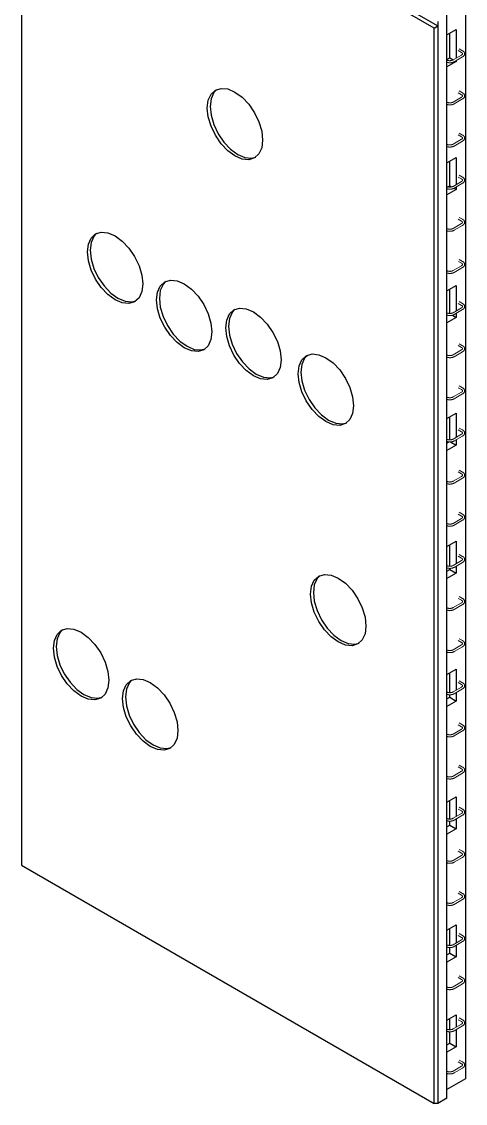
# Model space of a CAD drawing. Header units: millimetres. Extents: x 7271 to 21997, y -3310 to 18539.
# Drawn here: x 16699 to 18401, y -3310 to 834 of the extents above; entities that cross this region are included whole.
import ezdxf

# ---------------------------------------------------------------- set-up
doc = ezdxf.new("R2010")
doc.units = ezdxf.units.MM
doc.layers.add('A-WALL', color=113, linetype='Continuous', lineweight=25)
doc.layers.add('S-RBAR', color=171, linetype='Continuous', lineweight=18)

# ---------------------------------------------------------------- blocks, each defined once
blk = doc.blocks.new('Rebar Bar - Part 4095212119-431004-3D Ortho')
at = {"layer": 'S-RBAR'}
for p, q in [((-14693, 4112.1), (-14680.3, 4104.7)), ((-14676.3, 4111.6), (-14689, 4119))]:
    blk.add_line(p, q, dxfattribs=at)
blk = doc.blocks.new('Rebar Bar - Part 2227165887-431004-3D Ortho')
at = {"layer": 'S-RBAR'}
for points in [[(-14680.3, 4095.3, 0), (-14679.9, 4095.6, 0), (-14679.5, 4095.8, 0), (-14679.1, 4096.1, 0), (-14678.7, 4096.4, 0), (-14678.4, 4096.6, 0), (-14678.1, 4096.9, 0), (-14677.8, 4097.2, 0), (-14677.6, 4097.4, 0), (-14677.4, 4097.7, 0), (-14677.2, 4098, 0), (-14677, 4098.2, 0), (-14676.9, 4098.4, 0), (-14676.8, 4098.7, 0), (-14676.7, 4098.9, 0), (-14676.6, 4099.1, 0), (-14676.5, 4099.3, 0), (-14676.5, 4099.5, 0), (-14676.5, 4099.7, 0), (-14676.4, 4099.9, 0), (-14676.4, 4100.1, 0), (-14676.4, 4100.2, 0), (-14676.5, 4100.4, 0), (-14676.5, 4100.6, 0), (-14676.6, 4100.8, 0), (-14676.6, 4101, 0), (-14676.7, 4101.3, 0), (-14676.8, 4101.5, 0), (-14677, 4101.7, 0), (-14677.1, 4102, 0), (-14677.3, 4102.2, 0), (-14677.5, 4102.5, 0), (-14677.8, 4102.7, 0), (-14678, 4103, 0), (-14678.3, 4103.3, 0), (-14678.6, 4103.6, 0), (-14679, 4103.8, 0), (-14679.3, 4104.1, 0), (-14679.7, 4104.4, 0), (-14680.2, 4104.6, 0), (-14680.3, 4104.7, 0)], [(-14676.3, 4088.4, 0), (-14675.6, 4088.8, 0), (-14675, 4089.2, 0), (-14674.3, 4089.6, 0), (-14673.7, 4090.1, 0), (-14673.1, 4090.6, 0), (-14672.6, 4091.1, 0), (-14672, 4091.6, 0), (-14671.5, 4092.2, 0), (-14671.1, 4092.8, 0), (-14670.6, 4093.4, 0), (-14670.2, 4094, 0), (-14669.9, 4094.6, 0), (-14669.5, 4095.3, 0), (-14669.2, 4095.9, 0), (-14669, 4096.6, 0), (-14668.8, 4097.3, 0), (-14668.6, 4098.1, 0), (-14668.5, 4098.8, 0), (-14668.4, 4099.5, 0), (-14668.4, 4100.3, 0), (-14668.5, 4101, 0), (-14668.6, 4101.7, 0), (-14668.7, 4102.5, 0), (-14668.9, 4103.2, 0), (-14669.2, 4103.9, 0), (-14669.4, 4104.5, 0), (-14669.8, 4105.2, 0), (-14670.1, 4105.8, 0), (-14670.5, 4106.5, 0), (-14670.9, 4107.1, 0), (-14671.4, 4107.6, 0), (-14671.9, 4108.2, 0), (-14672.4, 4108.7, 0), (-14673, 4109.3, 0), (-14673.6, 4109.7, 0), (-14674.2, 4110.2, 0), (-14674.8, 4110.7, 0), (-14675.4, 4111.1, 0), (-14676.1, 4111.5, 0), (-14676.3, 4111.6, 0)]]:
    blk.add_polyline3d(points, dxfattribs=at)
blk = doc.blocks.new('Rebar Bar - Part 3241041724-431004-3D Ortho')
at = {"layer": 'S-RBAR'}
for p, q in [((-14680.3, 4095.3), (-14712.9, 4076.5)), ((-14708.9, 4069.5), (-14676.3, 4088.4))]:
    blk.add_line(p, q, dxfattribs=at)
blk = doc.blocks.new('Rebar Bar - Part 2227165887-V1-3D Ortho')
at = {"layer": 'S-RBAR'}
for points in [[(-14712.9, 4076.5, 0), (-14713.4, 4076.2, 0), (-14713.9, 4076, 0), (-14714.4, 4075.7, 0), (-14714.9, 4075.5, 0), (-14715.4, 4075.3, 0), (-14716, 4075.1, 0), (-14716.6, 4074.9, 0), (-14717.2, 4074.7, 0), (-14717.8, 4074.5, 0), (-14718.4, 4074.4, 0), (-14719.1, 4074.2, 0), (-14719.8, 4074.1, 0), (-14720.4, 4074, 0), (-14721.1, 4073.9, 0), (-14721.8, 4073.8, 0), (-14722.5, 4073.7, 0), (-14723.2, 4073.7, 0), (-14723.9, 4073.6, 0), (-14724.6, 4073.6, 0), (-14725.3, 4073.6, 0), (-14726, 4073.6, 0), (-14726.7, 4073.7, 0), (-14727.4, 4073.7, 0), (-14728.1, 4073.8, 0), (-14728.8, 4073.8, 0), (-14729.5, 4073.9, 0), (-14730.2, 4074.1, 0), (-14730.8, 4074.2, 0), (-14731.5, 4074.3, 0), (-14732.1, 4074.5, 0), (-14732.7, 4074.6, 0), (-14733.4, 4074.8, 0), (-14734, 4075, 0), (-14734.5, 4075.2, 0), (-14735.1, 4075.4, 0), (-14735.6, 4075.7, 0), (-14736.1, 4075.9, 0), (-14736.6, 4076.1, 0)], [(-14736, 4067.2, 0), (-14735.1, 4067, 0), (-14734.3, 4066.8, 0), (-14733.5, 4066.6, 0), (-14732.6, 4066.4, 0), (-14731.8, 4066.2, 0), (-14730.9, 4066.1, 0), (-14730, 4065.9, 0), (-14729.2, 4065.8, 0), (-14728.3, 4065.8, 0), (-14727.4, 4065.7, 0), (-14726.5, 4065.6, 0), (-14725.6, 4065.6, 0), (-14724.7, 4065.6, 0), (-14723.8, 4065.6, 0), (-14722.9, 4065.7, 0), (-14722.1, 4065.7, 0), (-14721.2, 4065.8, 0), (-14720.3, 4065.9, 0), (-14719.4, 4066, 0), (-14718.6, 4066.2, 0), (-14717.7, 4066.3, 0), (-14716.9, 4066.5, 0), (-14716, 4066.7, 0), (-14715.2, 4066.9, 0), (-14714.4, 4067.2, 0), (-14713.6, 4067.4, 0), (-14712.8, 4067.7, 0), (-14712, 4068, 0), (-14711.3, 4068.3, 0), (-14710.5, 4068.7, 0), (-14709.8, 4069, 0), (-14709.1, 4069.4, 0), (-14708.9, 4069.5, 0)]]:
    blk.add_polyline3d(points, dxfattribs=at)
blk = doc.blocks.new('Rebar Bar - Part 4095212119-V2-3D Ortho')
at = {"layer": 'S-RBAR'}
for p, q in [((-14676.3, -84.6), (-14689, -77.3)), ((-14692.7, -84.4), (-14680.3, -91.6))]:
    blk.add_line(p, q, dxfattribs=at)
blk = doc.blocks.new('Rebar Bar - Part 4095212119-V3-3D Ortho')
at = {"layer": 'S-RBAR'}
for p, q in [((-14693, -729.8), (-14680.3, -737.1)), ((-14676.3, -730.2), (-14689.3, -722.7))]:
    blk.add_line(p, q, dxfattribs=at)

msp = doc.modelspace()

# ---------------------------------------------------------------- linework, layer by layer
at = {"layer": 'A-WALL'}
for p, q in [((18400.8, 4210.2), (18400.8, -3215.9)), ((18330.1, -3289.4), (18330.1, 4104)), ((16699.5, 1738.6), (16699.5, -2396.9)), ((16699.5, 1738.6), (18294.7, 817.6)), ((18280.6, 809.5), (16699.5, 1722.4)), ((18294.7, 833.9), (18294.7, 817.6)), ((18280.6, 809.5), (18294.7, 817.6)), ((18280.6, -3309.8), (18280.6, 809.5)), ((18294.8, 817.6), (18294.8, -3309.8)), ((18330.1, 782.9), (18365.5, 803.3)), ((18340.7, 695.2), (18340.7, 789.1)), ((18365.5, 803.3), (18365.5, 693.9)), ((18330.1, 689), (18340.7, 695.2)), ((18365.5, 680.9), (18330.1, 660.5)), ((18340.7, 695.2), (18354.2, 687.4)), ((18362, 682.8), (18365.5, 680.9)), ((18365.5, 684.8), (18365.5, 680.9)), ((18330.1, 293), (18365.5, 313.4)), ((18340.7, 205.3), (18340.7, 298.6)), ((18365.5, 313.4), (18365.5, 209.7)), ((18365.5, 191), (18330.1, 170.6)), ((18333.8, 201.3), (18340.7, 205.3)), ((18340.7, 205.3), (18348.1, 201)), ((18356.8, 196), (18365.5, 191)), ((18365.5, 200.6), (18365.5, 191)), ((18330.1, -196.9), (18365.5, -176.5)), ((18340.7, -284), (18340.7, -190.7)), ((18365.5, -176.5), (18365.5, -274.5)), ((18365.5, -283.6), (18365.5, -298.9)), ((18330.1, -290.8), (18330.8, -290.4)), ((18365.5, -298.9), (18330.1, -319.3)), ((18350.9, -290.5), (18365.5, -298.9)), ((18330.1, -686.8), (18365.5, -666.4)), ((18340.7, -768.2), (18340.7, -680.6)), ((18365.5, -666.4), (18365.5, -758.7)), ((18330.1, -780.7), (18338.3, -775.9)), ((18343.3, -776), (18365.5, -788.8)), ((18365.5, -767.7), (18365.5, -788.8)), ((18365.5, -788.8), (18330.1, -809.2)), ((18330.1, -1176.7), (18365.5, -1156.2)), ((18365.5, -1156.2), (18365.5, -1242.8)), ((18340.7, -1252.3), (18340.7, -1170.5)), ((18330.1, -1270.6), (18340.7, -1264.4)), ((18365.5, -1278.7), (18330.1, -1299.1)), ((18340.7, -1264.4), (18340.7, -1260.3)), ((18340.7, -1264.4), (18365.5, -1278.7)), ((18365.5, -1251.9), (18365.5, -1278.7)), ((18330.1, -1666.6), (18365.5, -1646.1)), ((18365.5, -1646.1), (18365.5, -1727)), ((18340.7, -1736.5), (18340.7, -1660.4)), ((18365.5, -1736.1), (18365.5, -1768.6)), ((18330.1, -1760.5), (18340.7, -1754.3)), ((18365.5, -1768.6), (18330.1, -1789)), ((18340.7, -1754.3), (18340.7, -1744.5)), ((18340.7, -1754.3), (18365.5, -1768.6)), ((18330.1, -2156.5), (18365.5, -2136)), ((18340.7, -2220.7), (18340.7, -2150.3)), ((18365.5, -2136), (18365.5, -2211.2)), ((18340.7, -2244.2), (18340.7, -2228.7)), ((18365.5, -2220.3), (18365.5, -2258.5)), ((18330.1, -2250.4), (18340.7, -2244.2)), ((18365.5, -2258.5), (18330.1, -2278.9)), ((18340.7, -2244.2), (18365.5, -2258.5)), ((16699.5, -2396.9), (18280.6, -3309.8)), ((18330.1, -2646.4), (18365.5, -2625.9)), ((18340.7, -2704.9), (18340.7, -2640.2)), ((18365.5, -2625.9), (18365.5, -2695.4)), ((18330.1, -2740.3), (18340.7, -2734.1)), ((18340.7, -2734.1), (18340.7, -2712.8)), ((18340.7, -2734.1), (18365.5, -2748.4)), ((18365.5, -2704.5), (18365.5, -2748.4)), ((18365.5, -2748.4), (18330.1, -2768.8)), ((18330.1, -2991.3), (18365.5, -2970.9)), ((18365.5, -2970.9), (18365.5, -3018.2)), ((18340.7, -3027.7), (18340.7, -2985.2)), ((18340.7, -3079.1), (18340.7, -3035.6)), ((18365.5, -3027.3), (18365.5, -3093.4)), ((18330.1, -3085.2), (18340.7, -3079.1)), ((18365.5, -3093.4), (18330.1, -3113.8)), ((18340.7, -3079.1), (18365.5, -3093.4)), ((18400.8, -3215.9), (18330.1, -3256.7)), ((18294.8, -3309.8), (18280.6, -3309.8)), ((18330.1, -3289.4), (18294.8, -3309.8))]:
    msp.add_line(p, q, dxfattribs=at)
for points in [[(17411.4, 503, 0), (17415, 532.6, 0), (17425.6, 556, 0), (17442.4, 571.7, 0), (17464.4, 578.4, 0), (17490, 575.9, 0), (17517.4, 564.2, 0), (17544.9, 544.2, 0), (17570.5, 517.2, 0), (17592.4, 485.1, 0), (17609.3, 450, 0), (17619.9, 414.3, 0), (17623.5, 380.5, 0)], [(17447.9, 574.4, 0), (17436.2, 562.1, 0), (17425.6, 538.7, 0), (17422, 509.1, 0)], [(17623.5, 380.5, 0), (17619.9, 350.9, 0), (17609.3, 327.5, 0), (17592.4, 311.8, 0), (17570.5, 305.1, 0), (17544.9, 307.6, 0), (17517.4, 319.3, 0), (17490, 339.3, 0), (17464.4, 366.3, 0), (17442.4, 398.4, 0), (17425.6, 433.5, 0), (17415, 469.2, 0), (17411.4, 503, 0)], [(17422, 509.1, 0), (17425.6, 475.3, 0), (17436.2, 439.7, 0), (17453, 404.6, 0), (17475, 372.4, 0), (17500.6, 345.4, 0), (17528, 325.4, 0), (17555.5, 313.7, 0), (17581.1, 311.2, 0), (17597.5, 315.2, 0)], [(16951.7, -48.2, 0), (16955.3, -18.5, 0), (16965.9, 4.9, 0), (16982.8, 20.5, 0), (17004.8, 27.3, 0), (17030.3, 24.8, 0), (17057.8, 13.1, 0), (17085.2, -6.9, 0), (17110.8, -33.9, 0), (17132.8, -66.1, 0), (17149.7, -101.2, 0), (17160.2, -136.8, 0), (17163.9, -170.6, 0)], [(16988.3, 23.2, 0), (16976.5, 11, 0), (16965.9, -12.4, 0), (16962.3, -42, 0)], [(17163.9, -170.6, 0), (17160.2, -200.2, 0), (17149.7, -223.7, 0), (17132.8, -239.3, 0), (17110.8, -246.1, 0), (17085.2, -243.5, 0), (17057.8, -231.9, 0), (17030.3, -211.8, 0), (17004.8, -184.8, 0), (16982.8, -152.7, 0), (16965.9, -117.6, 0), (16955.3, -81.9, 0), (16951.7, -48.2, 0)], [(16962.3, -42, 0), (16965.9, -75.8, 0), (16976.5, -111.5, 0), (16993.4, -146.6, 0), (17015.4, -178.7, 0), (17040.9, -205.7, 0), (17068.4, -225.7, 0), (17095.9, -237.4, 0), (17121.4, -240, 0), (17137.9, -235.9, 0)], [(17216.9, -232.1, 0), (17220.5, -202.5, 0), (17231.1, -179.1, 0), (17248, -163.4, 0), (17269.9, -156.7, 0), (17295.5, -159.2, 0), (17323, -170.9, 0), (17350.4, -190.9, 0), (17376, -217.9, 0), (17398, -250, 0), (17414.8, -285.1, 0), (17425.4, -320.8, 0), (17429, -354.6, 0)], [(17253.4, -160.7, 0), (17241.7, -172.9, 0), (17231.1, -196.4, 0), (17227.5, -226, 0)], [(17429, -354.6, 0), (17425.4, -384.2, 0), (17414.8, -407.6, 0), (17398, -423.2, 0), (17376, -430, 0), (17350.4, -427.5, 0), (17323, -415.8, 0), (17295.5, -395.8, 0), (17269.9, -368.8, 0), (17248, -336.6, 0), (17231.1, -301.5, 0), (17220.5, -265.9, 0), (17216.9, -232.1, 0)], [(17227.5, -226, 0), (17231.1, -259.8, 0), (17241.7, -295.4, 0), (17258.6, -330.5, 0), (17280.5, -362.7, 0), (17306.1, -389.7, 0), (17333.6, -409.7, 0), (17361, -421.4, 0), (17386.6, -423.9, 0), (17403, -419.9, 0)], [(17482.1, -338.9, 0), (17485.7, -309.3, 0), (17496.3, -285.9, 0), (17513.1, -270.2, 0), (17535.1, -263.5, 0), (17560.7, -266, 0), (17588.1, -277.7, 0), (17615.6, -297.7, 0), (17641.2, -324.7, 0), (17663.1, -356.8, 0), (17680, -391.9, 0), (17690.6, -427.6, 0), (17694.2, -461.4, 0)], [(17518.6, -267.5, 0), (17506.9, -279.7, 0), (17496.3, -303.2, 0), (17492.7, -332.8, 0)], [(17694.2, -461.4, 0), (17690.6, -491, 0), (17680, -514.4, 0), (17663.1, -530, 0), (17641.2, -536.8, 0), (17615.6, -534.3, 0), (17588.1, -522.6, 0), (17560.7, -502.6, 0), (17535.1, -475.6, 0), (17513.1, -443.4, 0), (17496.3, -408.3, 0), (17485.7, -372.7, 0), (17482.1, -338.9, 0)], [(17492.7, -332.8, 0), (17496.3, -366.6, 0), (17506.9, -402.2, 0), (17523.7, -437.3, 0), (17545.7, -469.5, 0), (17571.3, -496.5, 0), (17598.7, -516.5, 0), (17626.2, -528.2, 0), (17651.8, -530.7, 0), (17668.2, -526.7, 0)], [(17759.8, -514.7, 0), (17763.4, -485.1, 0), (17774, -461.6, 0), (17790.8, -446, 0), (17812.8, -439.2, 0), (17838.4, -441.8, 0), (17865.8, -453.4, 0), (17893.3, -473.5, 0), (17918.9, -500.5, 0), (17940.8, -532.6, 0), (17957.7, -567.7, 0), (17968.3, -603.4, 0), (17971.9, -637.2, 0)], [(17796.3, -443.3, 0), (17784.6, -455.5, 0), (17774, -478.9, 0), (17770.4, -508.6, 0)], [(17971.9, -637.2, 0), (17968.3, -666.8, 0), (17957.7, -690.2, 0), (17940.8, -705.8, 0), (17918.9, -712.6, 0), (17893.3, -710.1, 0), (17865.8, -698.4, 0), (17838.4, -678.4, 0), (17812.8, -651.4, 0), (17790.8, -619.2, 0), (17774, -584.1, 0), (17763.4, -548.5, 0), (17759.8, -514.7, 0)], [(17770.4, -508.6, 0), (17774, -542.3, 0), (17784.6, -578, 0), (17801.4, -613.1, 0), (17823.4, -645.2, 0), (17849, -672.2, 0), (17876.4, -692.3, 0), (17903.9, -703.9, 0), (17929.5, -706.5, 0), (17945.9, -702.4, 0)], [(17807.5, -1358.7, 0), (17811.1, -1329.1, 0), (17821.7, -1305.7, 0), (17838.6, -1290.1, 0), (17860.5, -1283.3, 0), (17886.1, -1285.8, 0), (17913.6, -1297.5, 0), (17941, -1317.5, 0), (17966.6, -1344.5, 0), (17988.6, -1376.7, 0), (18005.4, -1411.8, 0), (18016, -1447.4, 0), (18019.6, -1481.2, 0)], [(17844, -1287.4, 0), (17832.3, -1299.6, 0), (17821.7, -1323, 0), (17818.1, -1352.6, 0)], [(18019.6, -1481.2, 0), (18016, -1510.8, 0), (18005.4, -1534.2, 0), (17988.6, -1549.9, 0), (17966.6, -1556.6, 0), (17941, -1554.1, 0), (17913.6, -1542.4, 0), (17886.1, -1522.4, 0), (17860.5, -1495.4, 0), (17838.6, -1463.3, 0), (17821.7, -1428.2, 0), (17811.1, -1392.5, 0), (17807.5, -1358.7, 0)], [(17818.1, -1352.6, 0), (17821.7, -1386.4, 0), (17832.3, -1422, 0), (17849.2, -1457.1, 0), (17871.2, -1489.3, 0), (17896.7, -1516.3, 0), (17924.2, -1536.3, 0), (17951.6, -1548, 0), (17977.2, -1550.5, 0), (17993.6, -1546.5, 0)], [(16821.6, -1566.4, 0), (16825.2, -1536.8, 0), (16835.8, -1513.3, 0), (16852.6, -1497.7, 0), (16874.6, -1490.9, 0), (16900.2, -1493.5, 0), (16927.6, -1505.1, 0), (16955.1, -1525.1, 0), (16980.7, -1552.2, 0), (17002.6, -1584.3, 0), (17019.5, -1619.4, 0), (17030.1, -1655.1, 0), (17033.7, -1688.8, 0)], [(16858.1, -1495, 0), (16846.4, -1507.2, 0), (16835.8, -1530.6, 0), (16832.2, -1560.2, 0)], [(17033.7, -1688.8, 0), (17030.1, -1718.5, 0), (17019.5, -1741.9, 0), (17002.6, -1757.5, 0), (16980.7, -1764.3, 0), (16955.1, -1761.8, 0), (16927.6, -1750.1, 0), (16900.2, -1730.1, 0), (16874.6, -1703, 0), (16852.6, -1670.9, 0), (16835.8, -1635.8, 0), (16825.2, -1600.1, 0), (16821.6, -1566.4, 0)], [(16832.2, -1560.2, 0), (16835.8, -1594, 0), (16846.4, -1629.7, 0), (16863.2, -1664.8, 0), (16885.2, -1696.9, 0), (16910.8, -1723.9, 0), (16938.2, -1744, 0), (16965.7, -1755.6, 0), (16991.3, -1758.2, 0), (17007.7, -1754.1, 0)], [(17086.7, -1759.1, 0), (17090.3, -1729.5, 0), (17100.9, -1706, 0), (17117.8, -1690.4, 0), (17139.8, -1683.6, 0), (17165.3, -1686.2, 0), (17192.8, -1697.8, 0), (17220.3, -1717.9, 0), (17245.8, -1744.9, 0), (17267.8, -1777, 0), (17284.7, -1812.1, 0), (17295.3, -1847.8, 0), (17298.9, -1881.6, 0)], [(17123.3, -1687.7, 0), (17111.6, -1699.9, 0), (17101, -1723.3, 0), (17097.3, -1753, 0)], [(17298.9, -1881.6, 0), (17295.3, -1911.2, 0), (17284.7, -1934.6, 0), (17267.8, -1950.2, 0), (17245.8, -1957, 0), (17220.3, -1954.5, 0), (17192.8, -1942.8, 0), (17165.3, -1922.8, 0), (17139.8, -1895.8, 0), (17117.8, -1863.6, 0), (17100.9, -1828.5, 0), (17090.3, -1792.9, 0), (17086.7, -1759.1, 0)], [(17097.3, -1753, 0), (17101, -1786.7, 0), (17111.6, -1822.4, 0), (17128.4, -1857.5, 0), (17150.4, -1889.6, 0), (17176, -1916.6, 0), (17203.4, -1936.7, 0), (17230.9, -1948.3, 0), (17256.4, -1950.9, 0), (17272.9, -1946.8, 0)]]:
    msp.add_polyline3d(points, dxfattribs=at)

# ---------------------------------------------------------------- block references
at = {"layer": 'S-RBAR'}
for name, p in [('Rebar Bar - Part 3241041724-431004-3D Ortho', (33066.5, -3389.3)), ('Rebar Bar - Part 4095212119-431004-3D Ortho', (33066.5, -3389.3)), ('Rebar Bar - Part 2227165887-431004-3D Ortho', (33066.5, -3389.3)), ('Rebar Bar - Part 2227165887-V1-3D Ortho', (33066.5, -3389.3)), ('Rebar Bar - Part 3241041724-431004-3D Ortho', (33066.5, -3550.7)), ('Rebar Bar - Part 4095212119-431004-3D Ortho', (33066.5, -3550.7)), ('Rebar Bar - Part 2227165887-431004-3D Ortho', (33066.5, -3550.7)), ('Rebar Bar - Part 2227165887-V1-3D Ortho', (33066.5, -3550.7)), ('Rebar Bar - Part 3241041724-431004-3D Ortho', (33066.5, -3712.1)), ('Rebar Bar - Part 4095212119-431004-3D Ortho', (33066.5, -3712.1)), ('Rebar Bar - Part 2227165887-431004-3D Ortho', (33066.5, -3712.1)), ('Rebar Bar - Part 2227165887-V1-3D Ortho', (33066.5, -3712.1)), ('Rebar Bar - Part 3241041724-431004-3D Ortho', (33066.5, -3873.5)), ('Rebar Bar - Part 4095212119-431004-3D Ortho', (33066.5, -3873.5)), ('Rebar Bar - Part 2227165887-431004-3D Ortho', (33066.5, -3873.5)), ('Rebar Bar - Part 2227165887-V1-3D Ortho', (33066.5, -3873.5)), ('Rebar Bar - Part 4095212119-431004-3D Ortho', (33066.5, -4034.9)), ('Rebar Bar - Part 2227165887-V1-3D Ortho', (33066.5, -4034.9)), ('Rebar Bar - Part 3241041724-431004-3D Ortho', (33066.5, -4034.9)), ('Rebar Bar - Part 2227165887-431004-3D Ortho', (33066.5, -4034.9)), ('Rebar Bar - Part 4095212119-V2-3D Ortho', (33066.5, 0)), ('Rebar Bar - Part 2227165887-V1-3D Ortho', (33066.5, -4196.2)), ('Rebar Bar - Part 3241041724-431004-3D Ortho', (33066.5, -4196.2)), ('Rebar Bar - Part 2227165887-431004-3D Ortho', (33066.5, -4196.2)), ('Rebar Bar - Part 4095212119-431004-3D Ortho', (33066.5, -4357.6)), ('Rebar Bar - Part 2227165887-431004-3D Ortho', (33066.5, -4357.6)), ('Rebar Bar - Part 2227165887-V1-3D Ortho', (33066.5, -4357.6)), ('Rebar Bar - Part 3241041724-431004-3D Ortho', (33066.5, -4357.6)), ('Rebar Bar - Part 4095212119-431004-3D Ortho', (33066.5, -4519)), ('Rebar Bar - Part 2227165887-431004-3D Ortho', (33066.5, -4519)), ('Rebar Bar - Part 2227165887-V1-3D Ortho', (33066.5, -4519)), ('Rebar Bar - Part 3241041724-431004-3D Ortho', (33066.5, -4519)), ('Rebar Bar - Part 4095212119-431004-3D Ortho', (33066.5, -4680.4)), ('Rebar Bar - Part 2227165887-431004-3D Ortho', (33066.5, -4680.4)), ('Rebar Bar - Part 2227165887-V1-3D Ortho', (33066.5, -4680.4)), ('Rebar Bar - Part 3241041724-431004-3D Ortho', (33066.5, -4680.4)), ('Rebar Bar - Part 4095212119-V3-3D Ortho', (33066.5, 0)), ('Rebar Bar - Part 2227165887-431004-3D Ortho', (33066.5, -4841.8)), ('Rebar Bar - Part 2227165887-V1-3D Ortho', (33066.5, -4841.8)), ('Rebar Bar - Part 3241041724-431004-3D Ortho', (33066.5, -4841.8)), ('Rebar Bar - Part 3241041724-431004-3D Ortho', (33066.5, -5003.2)), ('Rebar Bar - Part 4095212119-431004-3D Ortho', (33066.5, -5003.2)), ('Rebar Bar - Part 2227165887-431004-3D Ortho', (33066.5, -5003.2)), ('Rebar Bar - Part 2227165887-V1-3D Ortho', (33066.5, -5003.2)), ('Rebar Bar - Part 3241041724-431004-3D Ortho', (33066.5, -5164.6)), ('Rebar Bar - Part 4095212119-431004-3D Ortho', (33066.5, -5164.6)), ('Rebar Bar - Part 2227165887-431004-3D Ortho', (33066.5, -5164.6)), ('Rebar Bar - Part 2227165887-V1-3D Ortho', (33066.5, -5164.6)), ('Rebar Bar - Part 3241041724-431004-3D Ortho', (33066.5, -5326)), ('Rebar Bar - Part 4095212119-431004-3D Ortho', (33066.5, -5326)), ('Rebar Bar - Part 2227165887-431004-3D Ortho', (33066.5, -5326)), ('Rebar Bar - Part 2227165887-V1-3D Ortho', (33066.5, -5326)), ('Rebar Bar - Part 3241041724-431004-3D Ortho', (33066.5, -5487.4)), ('Rebar Bar - Part 4095212119-431004-3D Ortho', (33066.5, -5487.4)), ('Rebar Bar - Part 2227165887-431004-3D Ortho', (33066.5, -5487.4)), ('Rebar Bar - Part 2227165887-V1-3D Ortho', (33066.5, -5487.4)), ('Rebar Bar - Part 4095212119-431004-3D Ortho', (33066.5, -5648.8)), ('Rebar Bar - Part 2227165887-V1-3D Ortho', (33066.5, -5648.8)), ('Rebar Bar - Part 3241041724-431004-3D Ortho', (33066.5, -5648.8)), ('Rebar Bar - Part 2227165887-431004-3D Ortho', (33066.5, -5648.8)), ('Rebar Bar - Part 4095212119-431004-3D Ortho', (33066.5, -5810.2)), ('Rebar Bar - Part 2227165887-431004-3D Ortho', (33066.5, -5810.2)), ('Rebar Bar - Part 2227165887-V1-3D Ortho', (33066.5, -5810.2)), ('Rebar Bar - Part 3241041724-431004-3D Ortho', (33066.5, -5810.2)), ('Rebar Bar - Part 4095212119-431004-3D Ortho', (33066.5, -5971.6)), ('Rebar Bar - Part 2227165887-431004-3D Ortho', (33066.5, -5971.6)), ('Rebar Bar - Part 2227165887-V1-3D Ortho', (33066.5, -5971.6)), ('Rebar Bar - Part 3241041724-431004-3D Ortho', (33066.5, -5971.6)), ('Rebar Bar - Part 4095212119-431004-3D Ortho', (33066.5, -6133)), ('Rebar Bar - Part 2227165887-431004-3D Ortho', (33066.5, -6133)), ('Rebar Bar - Part 2227165887-V1-3D Ortho', (33066.5, -6133)), ('Rebar Bar - Part 3241041724-431004-3D Ortho', (33066.5, -6133)), ('Rebar Bar - Part 4095212119-431004-3D Ortho', (33066.5, -6294.4)), ('Rebar Bar - Part 2227165887-431004-3D Ortho', (33066.5, -6294.4)), ('Rebar Bar - Part 2227165887-V1-3D Ortho', (33066.5, -6294.4)), ('Rebar Bar - Part 3241041724-431004-3D Ortho', (33066.5, -6294.4)), ('Rebar Bar - Part 3241041724-431004-3D Ortho', (33066.5, -6455.8)), ('Rebar Bar - Part 4095212119-431004-3D Ortho', (33066.5, -6455.8)), ('Rebar Bar - Part 2227165887-431004-3D Ortho', (33066.5, -6455.8)), ('Rebar Bar - Part 2227165887-V1-3D Ortho', (33066.5, -6455.8)), ('Rebar Bar - Part 3241041724-431004-3D Ortho', (33066.5, -6617.2)), ('Rebar Bar - Part 4095212119-431004-3D Ortho', (33066.5, -6617.2)), ('Rebar Bar - Part 2227165887-431004-3D Ortho', (33066.5, -6617.2)), ('Rebar Bar - Part 2227165887-V1-3D Ortho', (33066.5, -6617.2)), ('Rebar Bar - Part 3241041724-431004-3D Ortho', (33066.5, -6778.6)), ('Rebar Bar - Part 4095212119-431004-3D Ortho', (33066.5, -6778.6)), ('Rebar Bar - Part 2227165887-431004-3D Ortho', (33066.5, -6778.6)), ('Rebar Bar - Part 2227165887-V1-3D Ortho', (33066.5, -6778.6)), ('Rebar Bar - Part 3241041724-431004-3D Ortho', (33066.5, -6939.9)), ('Rebar Bar - Part 4095212119-431004-3D Ortho', (33066.5, -6939.9)), ('Rebar Bar - Part 2227165887-431004-3D Ortho', (33066.5, -6939.9)), ('Rebar Bar - Part 2227165887-V1-3D Ortho', (33066.5, -6939.9)), ('Rebar Bar - Part 4095212119-431004-3D Ortho', (33066.5, -7101.3)), ('Rebar Bar - Part 2227165887-V1-3D Ortho', (33066.5, -7101.3)), ('Rebar Bar - Part 3241041724-431004-3D Ortho', (33066.5, -7101.3)), ('Rebar Bar - Part 2227165887-431004-3D Ortho', (33066.5, -7101.3)), ('Rebar Bar - Part 4095212119-431004-3D Ortho', (33066.5, -7262.7)), ('Rebar Bar - Part 2227165887-V1-3D Ortho', (33066.5, -7262.7)), ('Rebar Bar - Part 3241041724-431004-3D Ortho', (33066.5, -7262.7)), ('Rebar Bar - Part 2227165887-431004-3D Ortho', (33066.5, -7262.7))]:
    msp.add_blockref(name, p, dxfattribs=at)

doc.saveas('drawing.dxf')
